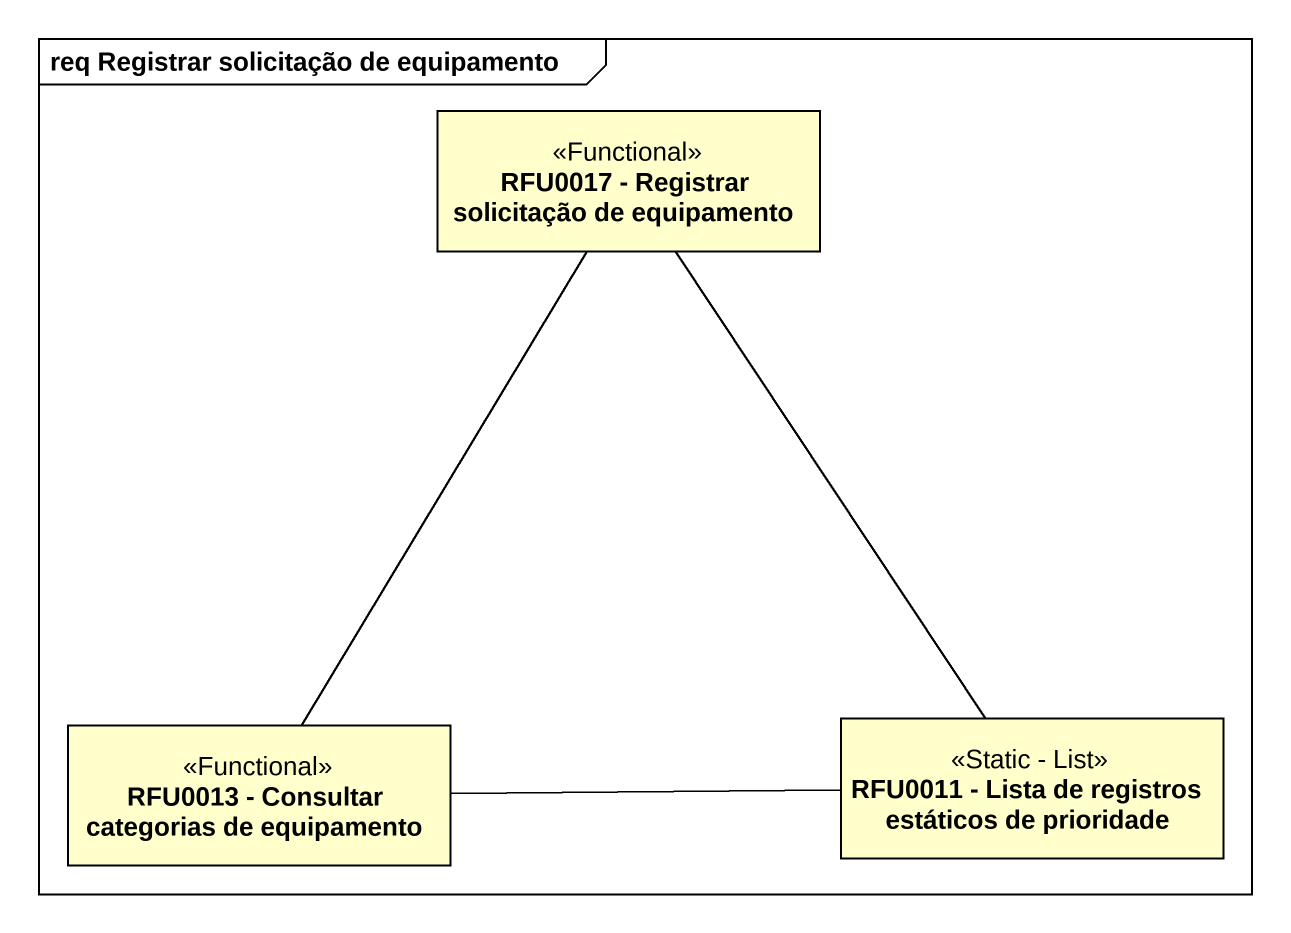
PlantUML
@startuml
mainframe req Registrar solicitação de equipamento
hide circle
hide empty members
class "RFU0017 - Registrar solicitação de equipamento" as RFU0017_Registrar <<Functional>>
class "RFU0013 - Consultar categorias de equipamento" as RFU0013_Consultar <<Functional>>
class "RFU0011 - Lista de registros estáticos de prioridade" as RFU0011_Lista_de_registros <<Static - List>>
RFU0017_Registrar -- RFU0013_Consultar
RFU0017_Registrar -- RFU0011_Lista_de_registros
RFU0011_Lista_de_registros -left- RFU0013_Consultar
@enduml
